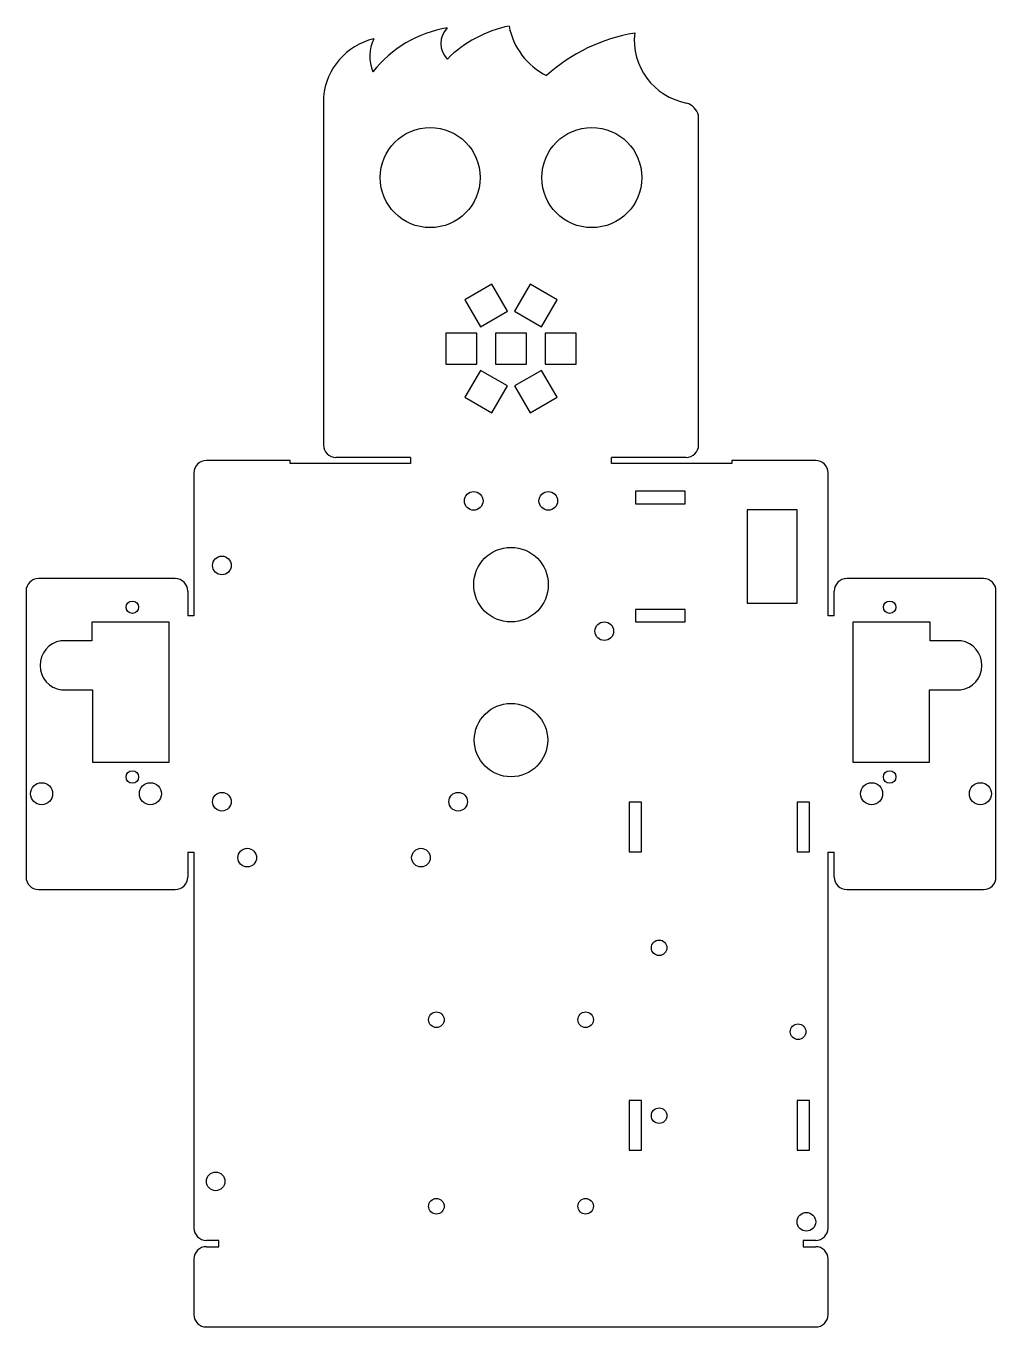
# Model space of a CAD drawing. Header units: millimetres. Extents: x -17 to 139, y -193 to 16.
import ezdxf

# ---------------------------------------------------------------- set-up
doc = ezdxf.new("R2010")
doc.units = ezdxf.units.MM
doc.layers.get('0').update_dxf_attribs({"true_color": 0xffffff})

msp = doc.modelspace()

# ---------------------------------------------------------------- linework, layer by layer
at = {"color": 7, "linetype": 'Continuous', "lineweight": 25, "true_color": 0xffffff}
for p, q in [((30.53, 4.97), (30.53, -51.02)), ((90.87, -51.02), (90.87, 1.98)), ((57.61, -25.18), (53.28, -27.68)), ((60.11, -29.51), (57.61, -25.18)), ((63.78, -25.18), (61.28, -29.51)), ((68.11, -27.68), (63.78, -25.18)), ((53.28, -27.68), (55.78, -32.01)), ((65.61, -32.01), (68.11, -27.68)), ((55.78, -32.01), (60.11, -29.51)), ((61.28, -29.51), (65.61, -32.01)), ((50.2, -33.02), (50.2, -38.02)), ((55.2, -33.02), (50.2, -33.02)), ((55.2, -38.02), (55.2, -33.02)), ((58.2, -33.02), (58.2, -38.02)), ((63.2, -33.02), (58.2, -33.02)), ((63.2, -38.02), (63.2, -33.02)), ((71.2, -33.02), (66.2, -33.02)), ((66.2, -33.02), (66.2, -38.02)), ((71.2, -38.02), (71.2, -33.02)), ((50.2, -38.02), (55.2, -38.02)), ((55.78, -39.03), (53.28, -43.36)), ((60.11, -41.53), (55.78, -39.03)), ((58.2, -38.02), (63.2, -38.02)), ((65.61, -39.03), (61.28, -41.53)), ((68.11, -43.36), (65.61, -39.03)), ((66.2, -38.02), (71.2, -38.02)), ((57.61, -45.86), (60.11, -41.53)), ((61.28, -41.53), (63.78, -45.86)), ((53.28, -43.36), (57.61, -45.86)), ((63.78, -45.86), (68.11, -43.36)), ((25.2, -53.52), (11.7, -53.52)), ((25.2, -54.02), (25.2, -53.52)), ((44.53, -54.02), (25.2, -54.02)), ((44.53, -53.02), (32.53, -53.02)), ((44.53, -53.02), (44.53, -54.02)), ((88.87, -53.02), (76.87, -53.02)), ((76.87, -54.02), (76.87, -53.02)), ((96.2, -54.02), (76.87, -54.02)), ((96.2, -53.52), (96.2, -54.02)), ((109.7, -53.52), (96.2, -53.52)), ((9.7, -55.52), (9.7, -78.52)), ((111.7, -78.52), (111.7, -55.52)), ((88.7, -58.47), (80.7, -58.47)), ((80.7, -58.47), (80.7, -60.47)), ((88.7, -60.47), (88.7, -58.47)), ((80.7, -60.47), (88.7, -60.47)), ((98.7, -61.47), (98.7, -76.47)), ((106.7, -61.47), (98.7, -61.47)), ((106.7, -76.47), (106.7, -61.47)), ((6.7, -72.52), (-15.3, -72.52)), ((136.7, -72.52), (114.7, -72.52)), ((-17.3, -74.52), (-17.3, -120.52)), ((8.7, -74.52), (8.7, -78.52)), ((112.7, -78.52), (112.7, -74.52)), ((138.7, -120.52), (138.7, -74.52)), ((98.7, -76.47), (106.7, -76.47)), ((9.7, -78.52), (8.7, -78.52)), ((88.7, -77.47), (80.7, -77.47)), ((80.7, -77.47), (80.7, -79.47)), ((80.7, -79.47), (88.7, -79.47)), ((88.7, -79.47), (88.7, -77.47)), ((112.7, -78.52), (111.7, -78.52)), ((5.7, -79.52), (-6.69, -79.52)), ((-6.69, -79.52), (-6.69, -82.52)), ((5.7, -102.02), (5.7, -79.52)), ((128.09, -79.52), (115.7, -79.52)), ((115.7, -79.52), (115.7, -102.02)), ((128.09, -82.52), (128.09, -79.52)), ((-6.69, -82.52), (-11.69, -82.52)), ((133.09, -82.52), (128.09, -82.52)), ((-11.6, -90.43), (-6.6, -90.43)), ((-6.6, -90.43), (-6.6, -102.02)), ((128, -102.02), (128, -90.43)), ((128, -90.43), (133, -90.43)), ((-6.6, -102.02), (5.7, -102.02)), ((115.7, -102.02), (128, -102.02)), ((81.7, -108.47), (79.7, -108.47)), ((79.7, -108.47), (79.7, -116.47)), ((81.7, -116.47), (81.7, -108.47)), ((108.7, -108.47), (106.7, -108.47)), ((106.7, -108.47), (106.7, -116.47)), ((108.7, -116.47), (108.7, -108.47)), ((8.7, -116.52), (9.7, -116.52)), ((8.7, -116.52), (8.7, -120.52)), ((9.7, -116.52), (9.7, -176.97)), ((79.7, -116.47), (81.7, -116.47)), ((106.7, -116.47), (108.7, -116.47)), ((111.7, -116.52), (112.7, -116.52)), ((111.7, -176.97), (111.7, -116.52)), ((112.7, -120.52), (112.7, -116.52)), ((-15.3, -122.52), (6.7, -122.52)), ((114.7, -122.52), (136.7, -122.52)), ((81.7, -156.47), (79.7, -156.47)), ((79.7, -156.47), (79.7, -164.47)), ((81.7, -164.47), (81.7, -156.47)), ((108.7, -156.47), (106.7, -156.47)), ((106.7, -156.47), (106.7, -164.47)), ((108.7, -164.47), (108.7, -156.47)), ((79.7, -164.47), (81.7, -164.47)), ((106.7, -164.47), (108.7, -164.47)), ((13.7, -178.97), (11.7, -178.97)), ((13.7, -179.97), (13.7, -178.97)), ((109.7, -178.97), (107.7, -178.97)), ((107.7, -178.97), (107.7, -179.97)), ((9.7, -181.97), (9.7, -190.89)), ((11.7, -179.97), (13.7, -179.97)), ((107.7, -179.97), (109.7, -179.97)), ((111.7, -190.89), (111.7, -181.97)), ((11.7, -192.89), (109.7, -192.89))]:
    msp.add_line(p, q, dxfattribs=at)
for centre, radius in [((47.7, -8.02), 8.05), ((73.7, -8.02), 8.05), ((54.7, -60.02), 1.5), ((66.7, -60.02), 1.5), ((14.2, -70.4), 1.5), ((60.7, -73.49), 6), ((-0.2, -77.12), 1), ((121.6, -77.12), 1), ((75.7, -80.97), 1.5), ((60.7, -98.49), 5.9), ((-0.2, -104.42), 1), ((121.6, -104.42), 1), ((-14.8, -107.12), 1.77), ((2.7, -107.12), 1.77), ((118.7, -107.12), 1.77), ((136.2, -107.12), 1.77), ((14.2, -108.4), 1.5), ((52.2, -108.4), 1.5), ((18.28, -117.4), 1.5), ((46.22, -117.4), 1.5), ((84.52, -131.9), 1.25), ((48.7, -143.47), 1.25), ((72.7, -143.47), 1.25), ((106.87, -145.4), 1.25), ((84.52, -158.9), 1.25), ((13.2, -169.47), 1.5), ((48.7, -173.47), 1.25), ((72.7, -173.47), 1.25), ((108.2, -175.97), 1.5)]:
    msp.add_circle(centre, radius, dxfattribs=at)
for centre, radius, start, end in [((53.63, -3.03), 19.35, 99.4831, 141.5581), ((52.95, 13.56), 3.54, 135.2642, 225.2642), ((64.38, -3.03), 19.8, 101.6323, 134.6592), ((71.38, 18.41), 11.18, 190.569, 243.6991), ((85.17, -12.32), 27.93, 99.4328, 132.1556), ((90.84, 14.11), 10.31, 173.6984, 259.3931), ((41.12, 3.97), 10.64, 103.6188, 174.6043), ((44.49, 11.49), 6.52, 154.314, 202.5216), ((87.99, 1.13), 3, 16.5084, 71.6178), ((32.53, -51.02), 2, 180, 270), ((88.87, -51.02), 2, 270, 0), ((11.7, -55.52), 2, 90, 180), ((109.7, -55.52), 2, 0, 90), ((-15.3, -74.52), 2, 90, 180), ((6.7, -74.52), 2, 0, 90), ((114.7, -74.52), 2, 90, 180), ((136.7, -74.52), 2, 0, 90), ((-11.05, -86.47), 4, 99.1908, 262.0968), ((132.45, -86.47), 4, 277.9032, 80.8092), ((-15.3, -120.52), 2, 180, 270), ((6.7, -120.52), 2, 270, 0), ((114.7, -120.52), 2, 180, 270), ((136.7, -120.52), 2, 270, 360), ((11.7, -176.97), 2, 180, 270), ((109.7, -176.97), 2, 270, 0), ((11.7, -181.97), 2, 90, 180), ((109.7, -181.97), 2, 0, 90), ((11.7, -190.89), 2, 180, 270), ((109.7, -190.89), 2, 270, 360)]:
    msp.add_arc(centre, radius, start, end, dxfattribs=at)

doc.saveas('drawing.dxf')
